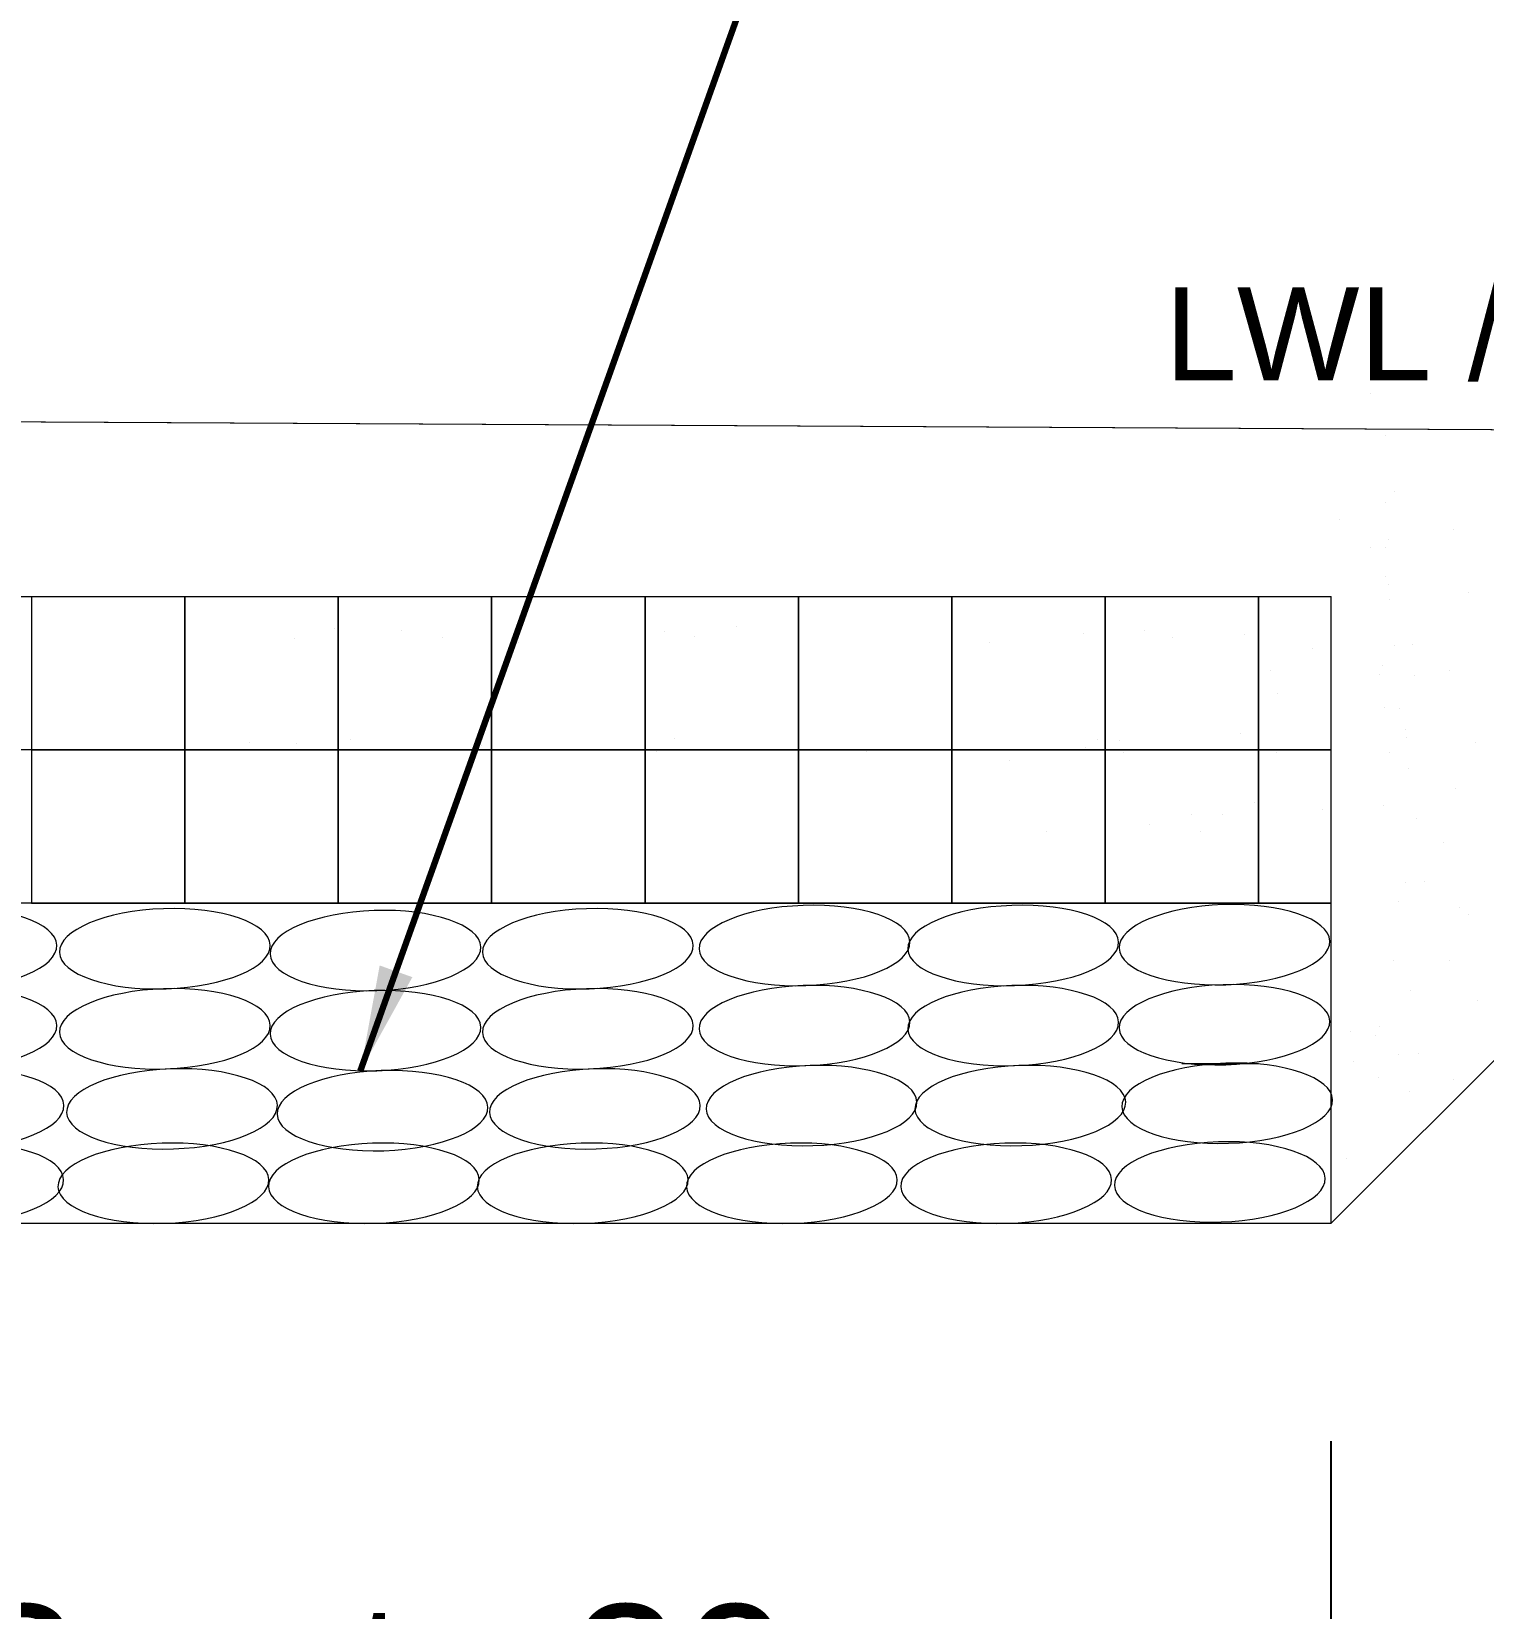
# Model space of a CAD drawing. Header units: inches. Extents: x -885 to 26362, y -28010 to 990.
# Drawn here: x 4157.94 to 4170.31, y -17590.75 to -17577.31 of the extents above; entities that cross this region are included whole.
import ezdxf

# ---------------------------------------------------------------- set-up
doc = ezdxf.new("R2010")
doc.units = ezdxf.units.IN
doc.header["$MEASUREMENT"] = 0
doc.header["$PDMODE"] = 3
doc.layers.add('LINE', color=7, linetype='Continuous')
doc.styles.add('Arial-200', font='arial.ttf')
doc.styles.get("Standard").update_dxf_attribs({"font": 'arial.ttf'})
doc.dimstyles.get("Standard").update_dxf_attribs({"dimtxt": 0.18, "dimasz": 0.18, "dimexe": 0.18, "dimexo": 0.0625, "dimgap": 0.09, "dimtad": 0, "dimtih": 1, "dimtoh": 1, "dimdec": 4, "dimzin": 0, "dimdsep": 46, "dimtxsty": 'Standard', "dimcen": 0.09, "dimadec": 0, "dimazin": 0, "dimtfac": 1, "dimtdec": 4, "dimtofl": 0, "dimtmove": 0, "dimatfit": 3, "dimfxl": 1, "dimtolj": 1, "dimtzin": 0, "dimarcsym": 0})

# ---------------------------------------------------------------- blocks, each defined once
blk = doc.blocks.new('*D173')
at = {"layer": 'Defpoints', "color": 0, "ltscale": 0.5, "transparency": 16777216}
for p in [(4169.015, -17591.325), (4153.732, -17592.878), (4169.015, -17592.878)]:
    blk.add_point(p, dxfattribs=at)
at = {"layer": 'LINE', "color": 7, "ltscale": 0.5, "transparency": 16777216}
for p, q in [((4153.732, -17591.878), (4153.732, -17589.325)), ((4169.015, -17591.878), (4169.015, -17589.325)), ((4154.632, -17591.325), (4156.478, -17591.325)), ((4168.115, -17591.325), (4166.27, -17591.325))]:
    blk.add_line(p, q, dxfattribs=at)
for points in [[(4154.632, -17591.175), (4154.632, -17591.475), (4153.732, -17591.325)], [(4168.115, -17591.175), (4168.115, -17591.475), (4169.015, -17591.325)]]:
    blk.add_solid(points, dxfattribs=at)
at = {"layer": 'LINE', "color": 7, "lineweight": 20, "ltscale": 0.5, "transparency": 16777216, "insert": (4161.374, -17591.325), "char_height": 1.2, "attachment_point": 5}
blk.add_mtext('\\A1;63 m to 30 m', dxfattribs=at)

msp = doc.modelspace()

# ---------------------------------------------------------------- linework, layer by layer
at = {"color": 0, "linetype": 'Continuous', "lineweight": 20, "ltscale": 0.5}
for p, q in [((4152.707176, -17582.123981), (4169.01541, -17582.123981)), ((4152.707176, -17582.123981), (4169.01541, -17582.123981)), ((4169.01541, -17584.738823), (4153.137927, -17584.738819)), ((4169.01541, -17584.738823), (4153.137927, -17584.738819))]:
    msp.add_line(p, q, dxfattribs=at)
at = {"linetype": 'ByBlock', "lineweight": 20, "ltscale": 0.5}
for p, q in [((4169.01541, -17584.738819), (4169.01541, -17582.123981)), ((4169.01541, -17584.738819), (4169.01541, -17582.123981)), ((4169.01541, -17587.466629), (4169.01541, -17584.221354)), ((4169.01541, -17587.466629), (4169.01541, -17584.221354))]:
    msp.add_line(p, q, dxfattribs=at)
at = {"layer": 'LINE', "color": 7, "lineweight": 20, "ltscale": 0.5}
for p, q in [((4169.353989, -17580.399008), (4169.353989, -17580.399008)), ((4169.353989, -17580.399008), (4169.353989, -17580.399008)), ((4169.01541, -17587.466629), (4175.748547, -17580.733493)), ((4169.01541, -17587.466629), (4175.748547, -17580.733493)), ((4169.480039, -17580.748982), (4169.480039, -17580.748982)), ((4169.480039, -17580.748982), (4169.480039, -17580.748982)), ((4169.558943, -17581.233113), (4169.558943, -17581.233113)), ((4169.558943, -17581.233113), (4169.558943, -17581.233113)), ((4169.480384, -17581.321372), (4169.480384, -17581.321372)), ((4169.480384, -17581.321372), (4169.480384, -17581.321372)), ((4169.087358, -17581.468783), (4169.087358, -17581.468783)), ((4169.087358, -17581.468783), (4169.087358, -17581.468783)), ((4169.505566, -17581.637008), (4169.505566, -17581.637008)), ((4169.505566, -17581.637008), (4169.505566, -17581.637008)), ((4170.055633, -17581.555648), (4170.055633, -17581.555648)), ((4170.055633, -17581.555648), (4170.055633, -17581.555648)), ((4169.353989, -17581.706428), (4169.353989, -17581.706428)), ((4169.353989, -17581.706428), (4169.353989, -17581.706428)), ((4169.480384, -17581.706696), (4169.480384, -17581.706696)), ((4169.480384, -17581.706696), (4169.480384, -17581.706696)), ((4169.480384, -17581.951639), (4169.480384, -17581.951639)), ((4169.480384, -17581.951639), (4169.480384, -17581.951639)), ((4169.505566, -17582.022332), (4169.505566, -17582.022332)), ((4169.505566, -17582.022332), (4169.505566, -17582.022332)), ((4157.936853, -17582.123981), (4157.936853, -17582.777691)), ((4157.936853, -17582.123981), (4157.936853, -17582.777691)), ((4159.244273, -17582.123981), (4159.244273, -17582.77769)), ((4159.244273, -17582.777691), (4159.244273, -17582.123981)), ((4159.244273, -17582.123981), (4159.244273, -17582.77769)), ((4159.244273, -17582.777691), (4159.244273, -17582.123981)), ((4160.551692, -17582.777691), (4160.551692, -17582.123981)), ((4160.551692, -17582.123981), (4160.551692, -17582.77769)), ((4160.551692, -17582.777691), (4160.551692, -17582.123981)), ((4160.551692, -17582.123981), (4160.551692, -17582.77769)), ((4161.859111, -17582.777691), (4161.859111, -17582.123981)), ((4161.859111, -17582.123981), (4161.859111, -17582.77769)), ((4161.859111, -17582.777691), (4161.859111, -17582.123981)), ((4161.859111, -17582.123981), (4161.859111, -17582.77769)), ((4163.16653, -17582.123981), (4163.16653, -17582.777691)), ((4163.16653, -17582.777691), (4163.16653, -17582.123981)), ((4163.16653, -17582.123981), (4163.16653, -17582.777691)), ((4163.16653, -17582.777691), (4163.16653, -17582.123981)), ((4164.47395, -17582.123981), (4164.47395, -17582.777691)), ((4164.47395, -17582.777691), (4164.47395, -17582.123981)), ((4164.47395, -17582.123981), (4164.47395, -17582.777691)), ((4164.47395, -17582.777691), (4164.47395, -17582.123981)), ((4165.781369, -17582.777691), (4165.781369, -17582.123981)), ((4165.781369, -17582.123981), (4165.781369, -17582.777691)), ((4165.781369, -17582.777691), (4165.781369, -17582.123981)), ((4165.781369, -17582.123981), (4165.781369, -17582.777691)), ((4167.088788, -17582.777691), (4167.088788, -17582.123981)), ((4167.088788, -17582.123981), (4167.088788, -17582.777691)), ((4167.088788, -17582.777691), (4167.088788, -17582.123981)), ((4167.088788, -17582.123981), (4167.088788, -17582.777691)), ((4168.396207, -17582.777691), (4168.396207, -17582.123981)), ((4168.396207, -17582.123981), (4168.396207, -17582.777691)), ((4168.396207, -17582.777691), (4168.396207, -17582.123981)), ((4168.396207, -17582.123981), (4168.396207, -17582.777691)), ((4169.513538, -17582.150945), (4169.513538, -17582.150945)), ((4169.513538, -17582.150945), (4169.513538, -17582.150945)), ((4170.182612, -17582.088924), (4170.182612, -17582.088924)), ((4170.182612, -17582.088924), (4170.182612, -17582.088924)), ((4160.517985, -17582.398656), (4160.517985, -17582.398656)), ((4160.517985, -17582.398656), (4160.517985, -17582.398656)), ((4161.086705, -17582.416342), (4161.086705, -17582.416342)), ((4161.086705, -17582.416342), (4161.086705, -17582.416342)), ((4163.32928, -17582.423309), (4163.32928, -17582.423309)), ((4163.32928, -17582.423309), (4163.32928, -17582.423309)), ((4163.950221, -17582.381191), (4163.950221, -17582.381191)), ((4163.950221, -17582.381191), (4163.950221, -17582.381191)), ((4166.908062, -17582.443747), (4166.908062, -17582.443747)), ((4166.908062, -17582.443747), (4166.908062, -17582.443747)), ((4167.428183, -17582.417356), (4167.428183, -17582.417356)), ((4167.428183, -17582.417356), (4167.428183, -17582.417356)), ((4160.181654, -17582.479685), (4160.181654, -17582.479685)), ((4160.181654, -17582.479685), (4160.181654, -17582.479685)), ((4161.441346, -17582.475258), (4161.441346, -17582.475258)), ((4161.441346, -17582.475258), (4161.441346, -17582.475258)), ((4162.091812, -17582.518505), (4162.091812, -17582.518505)), ((4162.091812, -17582.518505), (4162.091812, -17582.518505)), ((4163.591791, -17582.46399), (4163.591791, -17582.46399)), ((4163.591791, -17582.46399), (4163.591791, -17582.46399)), ((4164.467892, -17582.48821), (4164.467892, -17582.48821)), ((4164.467892, -17582.48821), (4164.467892, -17582.48821)), ((4166.10343, -17582.514001), (4166.10343, -17582.514001)), ((4166.10343, -17582.514001), (4166.10343, -17582.514001)), ((4167.65948, -17582.471986), (4167.65948, -17582.471986)), ((4167.65948, -17582.471986), (4167.65948, -17582.471986)), ((4168.277904, -17582.445822), (4168.277904, -17582.445822)), ((4168.277904, -17582.445822), (4168.277904, -17582.445822)), ((4168.852631, -17582.566285), (4168.852631, -17582.566285)), ((4168.852631, -17582.566285), (4168.852631, -17582.566285)), ((4169.558943, -17582.540532), (4169.558943, -17582.540532)), ((4169.558943, -17582.540532), (4169.558943, -17582.540532)), ((4169.707372, -17582.534052), (4169.707372, -17582.534052)), ((4169.707372, -17582.534052), (4169.707372, -17582.534052)), ((4169.45028, -17582.710024), (4169.45028, -17582.710024)), ((4169.45028, -17582.710024), (4169.45028, -17582.710024)), ((4157.936853, -17582.777691), (4157.936853, -17583.4314)), ((4157.936853, -17582.777691), (4157.936853, -17583.4314)), ((4159.244273, -17582.77769), (4159.244273, -17583.4314)), ((4159.244273, -17582.77769), (4159.244273, -17583.4314)), ((4159.244273, -17583.4314), (4159.244273, -17582.777691)), ((4159.244273, -17583.4314), (4159.244273, -17582.777691)), ((4160.551692, -17583.4314), (4160.551692, -17582.777691)), ((4160.551692, -17582.77769), (4160.551692, -17583.4314)), ((4160.551692, -17583.4314), (4160.551692, -17582.777691)), ((4160.551692, -17582.77769), (4160.551692, -17583.4314)), ((4161.859111, -17583.4314), (4161.859111, -17582.777691)), ((4161.859111, -17582.77769), (4161.859111, -17583.4314)), ((4161.859111, -17583.4314), (4161.859111, -17582.777691)), ((4161.859111, -17582.77769), (4161.859111, -17583.4314)), ((4163.16653, -17583.4314), (4163.16653, -17582.777691)), ((4163.16653, -17583.4314), (4163.16653, -17582.777691)), ((4163.16653, -17582.777691), (4163.16653, -17583.4314)), ((4163.16653, -17582.777691), (4163.16653, -17583.4314)), ((4164.47395, -17582.777691), (4164.47395, -17583.4314)), ((4164.47395, -17583.4314), (4164.47395, -17582.777691)), ((4164.47395, -17582.777691), (4164.47395, -17583.4314)), ((4164.47395, -17583.4314), (4164.47395, -17582.777691)), ((4165.781369, -17583.4314), (4165.781369, -17582.777691)), ((4165.781369, -17582.777691), (4165.781369, -17583.4314)), ((4165.781369, -17583.4314), (4165.781369, -17582.777691)), ((4165.781369, -17582.777691), (4165.781369, -17583.4314)), ((4167.088788, -17583.4314), (4167.088788, -17582.777691)), ((4167.088788, -17582.777691), (4167.088788, -17583.4314)), ((4167.088788, -17583.4314), (4167.088788, -17582.777691)), ((4167.088788, -17582.777691), (4167.088788, -17583.4314)), ((4168.396207, -17583.4314), (4168.396207, -17582.777691)), ((4168.396207, -17582.777691), (4168.396207, -17583.4314)), ((4168.396207, -17583.4314), (4168.396207, -17582.777691)), ((4168.396207, -17582.777691), (4168.396207, -17583.4314)), ((4168.495641, -17582.75457), (4168.495641, -17582.75457)), ((4168.495641, -17582.75457), (4168.495641, -17582.75457)), ((4169.427007, -17582.787743), (4169.427007, -17582.787743)), ((4169.427007, -17582.787743), (4169.427007, -17582.787743)), ((4169.727177, -17582.802025), (4169.727177, -17582.802025)), ((4169.727177, -17582.802025), (4169.727177, -17582.802025)), ((4170.022104, -17582.755145), (4170.022104, -17582.755145)), ((4170.022104, -17582.755145), (4170.022104, -17582.755145)), ((4168.555975, -17582.952894), (4168.555975, -17582.952894)), ((4168.555975, -17582.952894), (4168.555975, -17582.952894)), ((4169.469259, -17583.068362), (4169.469259, -17583.068362)), ((4169.469259, -17583.068362), (4169.469259, -17583.068362)), ((4169.601127, -17583.082318), (4169.601127, -17583.082318)), ((4169.601127, -17583.082318), (4169.601127, -17583.082318)), ((4159.792507, -17583.369505), (4159.792507, -17583.369505)), ((4159.792507, -17583.369505), (4159.792507, -17583.369505)), ((4160.191318, -17583.37966), (4160.191318, -17583.37966)), ((4160.191318, -17583.37966), (4160.191318, -17583.37966)), ((4160.656995, -17583.344515), (4160.656995, -17583.344515)), ((4160.656995, -17583.344515), (4160.656995, -17583.344515)), ((4163.416114, -17583.338789), (4163.416114, -17583.338789)), ((4163.416114, -17583.338789), (4163.416114, -17583.338789)), ((4167.02737, -17583.342122), (4167.02737, -17583.342122)), ((4167.02737, -17583.342122), (4167.02737, -17583.342122)), ((4167.207945, -17583.349244), (4167.207945, -17583.349244)), ((4167.207945, -17583.349244), (4167.207945, -17583.349244)), ((4168.23995, -17583.295708), (4168.23995, -17583.295708)), ((4168.23995, -17583.295708), (4168.23995, -17583.295708)), ((4169.64583, -17583.254276), (4169.64583, -17583.254276)), ((4169.64583, -17583.254276), (4169.64583, -17583.254276)), ((4169.653995, -17583.32327), (4169.653995, -17583.32327)), ((4169.653995, -17583.32327), (4169.653995, -17583.32327)), ((4170.242569, -17583.370236), (4170.242569, -17583.370236)), ((4170.242569, -17583.370236), (4170.242569, -17583.370236)), ((4157.936853, -17583.4314), (4157.283144, -17583.4314)), ((4157.936853, -17583.4314), (4157.283144, -17583.4314)), ((4157.936853, -17583.4314), (4157.936853, -17584.08511)), ((4158.590563, -17583.4314), (4157.936853, -17583.4314)), ((4157.936853, -17583.4314), (4158.590563, -17583.4314)), ((4157.936853, -17583.4314), (4157.936853, -17584.08511)), ((4158.590563, -17583.4314), (4157.936853, -17583.4314)), ((4157.936853, -17583.4314), (4158.590563, -17583.4314)), ((4159.244273, -17583.4314), (4158.590563, -17583.4314)), ((4158.590563, -17583.4314), (4159.244273, -17583.4314)), ((4159.244273, -17583.4314), (4158.590563, -17583.4314)), ((4158.590563, -17583.4314), (4159.244273, -17583.4314)), ((4159.244273, -17583.4314), (4159.244273, -17584.08511)), ((4159.897982, -17583.4314), (4159.244273, -17583.4314)), ((4159.244273, -17584.08511), (4159.244273, -17583.4314)), ((4159.244273, -17583.4314), (4159.897982, -17583.4314)), ((4159.244273, -17583.4314), (4159.244273, -17584.08511)), ((4159.897982, -17583.4314), (4159.244273, -17583.4314)), ((4159.244273, -17584.08511), (4159.244273, -17583.4314)), ((4159.244273, -17583.4314), (4159.897982, -17583.4314)), ((4159.314778, -17583.436952), (4159.314778, -17583.436952)), ((4159.314778, -17583.436952), (4159.314778, -17583.436952)), ((4160.551692, -17583.4314), (4159.897982, -17583.4314)), ((4159.897982, -17583.4314), (4160.551692, -17583.4314)), ((4160.551692, -17583.4314), (4159.897982, -17583.4314)), ((4159.897982, -17583.4314), (4160.551692, -17583.4314)), ((4160.551692, -17584.08511), (4160.551692, -17583.4314)), ((4160.551692, -17583.4314), (4160.551692, -17584.08511)), ((4161.205401, -17583.4314), (4160.551692, -17583.4314)), ((4160.551692, -17583.4314), (4161.205401, -17583.4314)), ((4160.551692, -17584.08511), (4160.551692, -17583.4314)), ((4160.551692, -17583.4314), (4160.551692, -17584.08511)), ((4161.205401, -17583.4314), (4160.551692, -17583.4314)), ((4160.551692, -17583.4314), (4161.205401, -17583.4314)), ((4161.859111, -17583.4314), (4161.205401, -17583.4314)), ((4161.205401, -17583.4314), (4161.859111, -17583.4314)), ((4161.859111, -17583.4314), (4161.205401, -17583.4314)), ((4161.205401, -17583.4314), (4161.859111, -17583.4314)), ((4161.772705, -17583.396033), (4161.772705, -17583.396033)), ((4161.772705, -17583.396033), (4161.772705, -17583.396033)), ((4161.859111, -17584.08511), (4161.859111, -17583.4314)), ((4161.859111, -17583.4314), (4161.859111, -17584.08511)), ((4162.512821, -17583.4314), (4161.859111, -17583.4314)), ((4161.859111, -17583.4314), (4162.512821, -17583.4314)), ((4161.859111, -17584.08511), (4161.859111, -17583.4314)), ((4161.859111, -17583.4314), (4161.859111, -17584.08511)), ((4162.512821, -17583.4314), (4161.859111, -17583.4314)), ((4161.859111, -17583.4314), (4162.512821, -17583.4314)), ((4163.16653, -17583.4314), (4162.512821, -17583.4314)), ((4162.512821, -17583.4314), (4163.16653, -17583.4314)), ((4163.16653, -17583.4314), (4162.512821, -17583.4314)), ((4162.512821, -17583.4314), (4163.16653, -17583.4314)), ((4163.16653, -17583.4314), (4163.16653, -17584.08511)), ((4163.82024, -17583.4314), (4163.16653, -17583.4314)), ((4163.16653, -17584.08511), (4163.16653, -17583.4314)), ((4163.16653, -17583.4314), (4163.82024, -17583.4314)), ((4163.16653, -17583.4314), (4163.16653, -17584.08511)), ((4163.82024, -17583.4314), (4163.16653, -17583.4314)), ((4163.16653, -17584.08511), (4163.16653, -17583.4314)), ((4163.16653, -17583.4314), (4163.82024, -17583.4314)), ((4163.265124, -17583.444994), (4163.265124, -17583.444994)), ((4163.265124, -17583.444994), (4163.265124, -17583.444994)), ((4164.47395, -17583.4314), (4163.82024, -17583.4314)), ((4163.82024, -17583.4314), (4164.47395, -17583.4314)), ((4164.47395, -17583.4314), (4163.82024, -17583.4314)), ((4163.82024, -17583.4314), (4164.47395, -17583.4314)), ((4164.47395, -17583.4314), (4164.47395, -17584.08511)), ((4165.127659, -17583.4314), (4164.47395, -17583.4314)), ((4164.47395, -17584.08511), (4164.47395, -17583.4314)), ((4164.47395, -17583.4314), (4165.127659, -17583.4314)), ((4164.47395, -17583.4314), (4164.47395, -17584.08511)), ((4165.127659, -17583.4314), (4164.47395, -17583.4314)), ((4164.47395, -17584.08511), (4164.47395, -17583.4314)), ((4164.47395, -17583.4314), (4165.127659, -17583.4314)), ((4165.053956, -17583.44438), (4165.053956, -17583.44438)), ((4165.053956, -17583.44438), (4165.053956, -17583.44438)), ((4165.781369, -17583.4314), (4165.127659, -17583.4314)), ((4165.127659, -17583.4314), (4165.781369, -17583.4314)), ((4165.781369, -17583.4314), (4165.127659, -17583.4314)), ((4165.127659, -17583.4314), (4165.781369, -17583.4314)), ((4165.781369, -17584.08511), (4165.781369, -17583.4314)), ((4165.781369, -17583.4314), (4165.781369, -17584.08511)), ((4166.435078, -17583.4314), (4165.781369, -17583.4314)), ((4165.781369, -17583.4314), (4166.435078, -17583.4314)), ((4165.781369, -17584.08511), (4165.781369, -17583.4314)), ((4165.781369, -17583.4314), (4165.781369, -17584.08511)), ((4166.435078, -17583.4314), (4165.781369, -17583.4314)), ((4165.781369, -17583.4314), (4166.435078, -17583.4314)), ((4167.088788, -17583.4314), (4166.435078, -17583.4314)), ((4166.435078, -17583.4314), (4167.088788, -17583.4314)), ((4167.088788, -17583.4314), (4166.435078, -17583.4314)), ((4166.435078, -17583.4314), (4167.088788, -17583.4314)), ((4166.917848, -17583.413557), (4166.917848, -17583.413557)), ((4166.917848, -17583.413557), (4166.917848, -17583.413557)), ((4167.088788, -17584.08511), (4167.088788, -17583.4314)), ((4167.088788, -17583.4314), (4167.088788, -17584.08511)), ((4167.742498, -17583.4314), (4167.088788, -17583.4314)), ((4167.088788, -17583.4314), (4167.742498, -17583.4314)), ((4167.088788, -17584.08511), (4167.088788, -17583.4314)), ((4167.088788, -17583.4314), (4167.088788, -17584.08511)), ((4167.742498, -17583.4314), (4167.088788, -17583.4314)), ((4167.088788, -17583.4314), (4167.742498, -17583.4314)), ((4167.244039, -17583.451549), (4167.244039, -17583.451549)), ((4167.244039, -17583.451549), (4167.244039, -17583.451549)), ((4168.396207, -17583.4314), (4167.742498, -17583.4314)), ((4167.742498, -17583.4314), (4168.396207, -17583.4314)), ((4168.396207, -17583.4314), (4167.742498, -17583.4314)), ((4167.742498, -17583.4314), (4168.396207, -17583.4314)), ((4168.396207, -17584.08511), (4168.396207, -17583.4314)), ((4168.396207, -17583.4314), (4168.396207, -17584.08511)), ((4169.01541, -17583.4314), (4168.396207, -17583.4314)), ((4168.396207, -17583.4314), (4169.01541, -17583.4314)), ((4168.396207, -17584.08511), (4168.396207, -17583.4314)), ((4168.396207, -17583.4314), (4168.396207, -17584.08511)), ((4169.01541, -17583.4314), (4168.396207, -17583.4314)), ((4168.396207, -17583.4314), (4169.01541, -17583.4314)), ((4168.551459, -17583.451549), (4168.551459, -17583.451549)), ((4168.551459, -17583.451549), (4168.551459, -17583.451549)), ((4169.513538, -17583.458365), (4169.513538, -17583.458365)), ((4169.513538, -17583.458365), (4169.513538, -17583.458365)), ((4166.271223, -17583.522293), (4166.271223, -17583.522293)), ((4166.271223, -17583.522293), (4166.271223, -17583.522293)), ((4169.6738, -17583.591244), (4169.6738, -17583.591244)), ((4169.6738, -17583.591244), (4169.6738, -17583.591244)), ((4170.079314, -17583.763878), (4170.079314, -17583.763878)), ((4170.079314, -17583.763878), (4170.079314, -17583.763878)), ((4168.366043, -17583.877571), (4168.366043, -17583.877571)), ((4168.366043, -17583.877571), (4168.366043, -17583.877571)), ((4169.460161, -17583.909144), (4169.460161, -17583.909144)), ((4169.460161, -17583.909144), (4169.460161, -17583.909144)), ((4167.828886, -17583.984279), (4167.828886, -17583.984279)), ((4167.828886, -17583.984279), (4167.828886, -17583.984279)), ((4168.091521, -17583.979341), (4168.091521, -17583.979341)), ((4168.091521, -17583.979341), (4168.091521, -17583.979341)), ((4168.940534, -17583.942272), (4168.940534, -17583.942272)), ((4168.940534, -17583.942272), (4168.940534, -17583.942272)), ((4169.746936, -17584.016157), (4169.746936, -17584.016157)), ((4169.746936, -17584.016157), (4169.746936, -17584.016157)), ((4157.936853, -17584.08511), (4157.936853, -17584.738819)), ((4157.936853, -17584.08511), (4157.936853, -17584.738819)), ((4159.244273, -17584.08511), (4159.244273, -17584.738819)), ((4159.244273, -17584.738819), (4159.244273, -17584.08511)), ((4159.244273, -17584.08511), (4159.244273, -17584.738819)), ((4159.244273, -17584.738819), (4159.244273, -17584.08511)), ((4160.551692, -17584.738819), (4160.551692, -17584.08511)), ((4160.551692, -17584.08511), (4160.551692, -17584.738819)), ((4160.551692, -17584.738819), (4160.551692, -17584.08511)), ((4160.551692, -17584.08511), (4160.551692, -17584.738819)), ((4161.859111, -17584.738819), (4161.859111, -17584.08511)), ((4161.859111, -17584.08511), (4161.859111, -17584.738819)), ((4161.859111, -17584.738819), (4161.859111, -17584.08511)), ((4161.859111, -17584.08511), (4161.859111, -17584.738819)), ((4163.16653, -17584.08511), (4163.16653, -17584.738819)), ((4163.16653, -17584.738819), (4163.16653, -17584.08511)), ((4163.16653, -17584.08511), (4163.16653, -17584.738819)), ((4163.16653, -17584.738819), (4163.16653, -17584.08511)), ((4164.47395, -17584.08511), (4164.47395, -17584.738819)), ((4164.47395, -17584.738819), (4164.47395, -17584.08511)), ((4164.47395, -17584.08511), (4164.47395, -17584.738819)), ((4164.47395, -17584.738819), (4164.47395, -17584.08511)), ((4165.781369, -17584.738819), (4165.781369, -17584.08511)), ((4165.781369, -17584.08511), (4165.781369, -17584.738819)), ((4165.781369, -17584.738819), (4165.781369, -17584.08511)), ((4165.781369, -17584.08511), (4165.781369, -17584.738819)), ((4166.59033, -17584.128701), (4166.59033, -17584.128701)), ((4166.59033, -17584.128701), (4166.59033, -17584.128701)), ((4167.088788, -17584.738819), (4167.088788, -17584.08511)), ((4167.088788, -17584.08511), (4167.088788, -17584.738819)), ((4167.088788, -17584.738819), (4167.088788, -17584.08511)), ((4167.088788, -17584.08511), (4167.088788, -17584.738819)), ((4167.470457, -17584.067078), (4167.470457, -17584.067078)), ((4167.470457, -17584.067078), (4167.470457, -17584.067078)), ((4167.897749, -17584.128701), (4167.897749, -17584.128701)), ((4167.897749, -17584.128701), (4167.897749, -17584.128701)), ((4168.396207, -17584.738819), (4168.396207, -17584.08511)), ((4168.396207, -17584.08511), (4168.396207, -17584.738819)), ((4168.396207, -17584.738819), (4168.396207, -17584.08511)), ((4168.396207, -17584.08511), (4168.396207, -17584.738819)), ((4169.968727, -17584.221516), (4169.968727, -17584.221516)), ((4169.968727, -17584.221516), (4169.968727, -17584.221516)), ((4169.64583, -17584.561695), (4169.64583, -17584.561695)), ((4169.64583, -17584.561695), (4169.64583, -17584.561695)), ((4169.809102, -17584.554567), (4169.809102, -17584.554567)), ((4169.809102, -17584.554567), (4169.809102, -17584.554567)), ((4169.592453, -17584.720647), (4169.592453, -17584.720647)), ((4169.592453, -17584.720647), (4169.592453, -17584.720647)), ((4157.936853, -17584.738819), (4158.590563, -17584.738819)), ((4157.936853, -17584.738819), (4158.590563, -17584.738819)), ((4158.590563, -17584.738819), (4159.244273, -17584.738819)), ((4158.590563, -17584.738819), (4159.244273, -17584.738819)), ((4159.244273, -17584.738819), (4159.897982, -17584.738819)), ((4159.244273, -17584.738819), (4159.897982, -17584.738819)), ((4159.897982, -17584.738819), (4160.551692, -17584.738819)), ((4159.897982, -17584.738819), (4160.551692, -17584.738819)), ((4160.551692, -17584.738819), (4161.205401, -17584.738819)), ((4160.551692, -17584.738819), (4161.205401, -17584.738819)), ((4161.205401, -17584.738819), (4161.859111, -17584.738819)), ((4161.205401, -17584.738819), (4161.859111, -17584.738819)), ((4161.859111, -17584.738819), (4162.512821, -17584.738819)), ((4161.859111, -17584.738819), (4162.512821, -17584.738819)), ((4162.512821, -17584.738819), (4163.16653, -17584.738819)), ((4162.512821, -17584.738819), (4163.16653, -17584.738819)), ((4163.16653, -17584.738819), (4163.82024, -17584.738819)), ((4163.16653, -17584.738819), (4163.82024, -17584.738819)), ((4163.82024, -17584.738819), (4164.47395, -17584.738819)), ((4163.82024, -17584.738819), (4164.47395, -17584.738819)), ((4164.47395, -17584.738819), (4165.127659, -17584.738819)), ((4164.47395, -17584.738819), (4165.127659, -17584.738819)), ((4165.127659, -17584.738819), (4165.781369, -17584.738819)), ((4165.127659, -17584.738819), (4165.781369, -17584.738819)), ((4165.781369, -17584.738819), (4166.435078, -17584.73882)), ((4165.781369, -17584.738819), (4166.435078, -17584.73882)), ((4166.435078, -17584.738819), (4167.088788, -17584.738819)), ((4166.435078, -17584.738819), (4167.088788, -17584.738819)), ((4167.088788, -17584.738819), (4168.414729, -17584.738819)), ((4167.088788, -17584.738819), (4168.414729, -17584.738819)), ((4168.396207, -17584.738819), (4169.01541, -17584.738823)), ((4168.396207, -17584.738819), (4169.01541, -17584.738823)), ((4170.107513, -17584.779042), (4170.107513, -17584.779042)), ((4170.107513, -17584.779042), (4170.107513, -17584.779042)), ((4170.189191, -17584.836607), (4170.189191, -17584.836607)), ((4170.189191, -17584.836607), (4170.189191, -17584.836607)), ((4169.547749, -17585.225841), (4169.547749, -17585.225841)), ((4169.547749, -17585.225841), (4169.547749, -17585.225841)), ((4170.025936, -17585.230249), (4170.025936, -17585.230249)), ((4170.025936, -17585.230249), (4170.025936, -17585.230249)), ((4169.693559, -17585.482528), (4169.693559, -17585.482528)), ((4169.693559, -17585.482528), (4169.693559, -17585.482528)), ((4170.261677, -17585.566893), (4170.261677, -17585.566893)), ((4170.261677, -17585.566893), (4170.261677, -17585.566893)), ((4169.427007, -17585.787905), (4169.427007, -17585.787905)), ((4169.427007, -17585.787905), (4169.427007, -17585.787905)), ((4169.182101, -17585.83497), (4169.182101, -17585.83497)), ((4169.182101, -17585.83497), (4169.182101, -17585.83497)), ((4169.396903, -17585.869138), (4169.396903, -17585.869138)), ((4169.396903, -17585.869138), (4169.396903, -17585.869138)), ((4169.592453, -17586.028066), (4169.592453, -17586.028066)), ((4169.592453, -17586.028066), (4169.592453, -17586.028066)), ((4169.755725, -17586.020938), (4169.755725, -17586.020938)), ((4169.755725, -17586.020938), (4169.755725, -17586.020938)), ((4167.742498, -17586.104353), (4168.396207, -17586.104353)), ((4167.742498, -17586.104353), (4168.396207, -17586.104353)), ((4169.20768, -17586.089664), (4169.20768, -17586.089664)), ((4169.20768, -17586.089664), (4169.20768, -17586.089664)), ((4169.415882, -17586.227477), (4169.415882, -17586.227477)), ((4169.415882, -17586.227477), (4169.415882, -17586.227477)), ((4170.054136, -17586.245413), (4170.054136, -17586.245413)), ((4170.054136, -17586.245413), (4170.054136, -17586.245413)), ((4169.68246, -17586.345944), (4169.68246, -17586.345944)), ((4169.68246, -17586.345944), (4169.68246, -17586.345944)), ((4169.149887, -17586.913019), (4169.149887, -17586.913019)), ((4169.149887, -17586.913019), (4169.149887, -17586.913019)), ((4155.763451, -17587.466629), (4169.01541, -17587.466629)), ((4155.763451, -17587.466629), (4169.01541, -17587.466629))]:
    msp.add_line(p, q, dxfattribs=at)
for points in [[(4175.748547, -17580.733493), (4129.536216, -17580.488883)], [(4175.748547, -17580.733493), (4135.531355, -17580.520617)]]:
    msp.add_lwpolyline(points, dxfattribs=at)
at = {"layer": 'LINE', "color": 7, "lineweight": 20, "ltscale": 0.5, "extrusion": (0, 0, -1)}
for centre in [(4157.253617, -17585.127215), (4157.253617, -17585.127215), (4159.07378, -17585.127215), (4159.07378, -17585.127215), (4160.868763, -17585.142675), (4160.868763, -17585.142675), (4162.67922, -17585.127215), (4162.67922, -17585.127215), (4164.52589, -17585.09933), (4164.52589, -17585.09933), (4166.305403, -17585.09933), (4166.305403, -17585.09933), (4168.105441, -17585.092217), (4168.105441, -17585.092217), (4157.253617, -17585.8096), (4157.253617, -17585.8096), (4159.07378, -17585.8096), (4159.07378, -17585.8096), (4160.868763, -17585.825059), (4160.868763, -17585.825059), (4162.67922, -17585.8096), (4162.67922, -17585.8096), (4164.52589, -17585.781714), (4164.52589, -17585.781714), (4166.305403, -17585.781714), (4166.305403, -17585.781714), (4168.105441, -17585.774601), (4168.105441, -17585.774601), (4157.313955, -17586.491794), (4157.313955, -17586.491794), (4159.134118, -17586.491794), (4159.134118, -17586.491794), (4160.929101, -17586.507253), (4160.929101, -17586.507253), (4162.739558, -17586.491794), (4162.739558, -17586.491794), (4164.586228, -17586.463908), (4164.586228, -17586.463908), (4166.365741, -17586.463908), (4166.365741, -17586.463908), (4168.129776, -17586.443804), (4168.129776, -17586.443804), (4157.312064, -17587.125437), (4157.312064, -17587.125437), (4159.060624, -17587.125437), (4159.060624, -17587.125437), (4160.855607, -17587.125437), (4160.855607, -17587.125437), (4162.63512, -17587.125437), (4162.63512, -17587.125437), (4164.418682, -17587.125437), (4164.418682, -17587.125437), (4166.244614, -17587.125437), (4166.244614, -17587.125437), (4168.065383, -17587.114267), (4168.065383, -17587.114267)]:
    msp.add_ellipse(centre, major_axis=(-0.898346, -0.030541), ratio=0.379800122, dxfattribs=at)

# ---------------------------------------------------------------- texts
at = {"layer": 'LINE', "color": 7, "lineweight": 20, "ltscale": 0.5, "style": 'Arial-200'}
msp.add_text('LWL / EGL.', height=0.7923753, dxfattribs=at).set_placement((4167.596471, -17580.283284))
msp.add_text('LWL / EGL.', height=0.7923753, dxfattribs=at).set_placement((4167.596471, -17580.283284))

# ---------------------------------------------------------------- dimensions: what is measured, and where the dimension line sits
at = {"layer": 'LINE', "color": 7, "lineweight": 20, "ltscale": 0.5}
dim = msp.add_linear_dim(base=(4169.01541, -17591.325424), p1=(4153.731927, -17592.877669), p2=(4169.01541, -17592.877669), text='63 m to 30 m', dimstyle='Standard', override={"dimtxt": 1.2, "dimasz": 0.9, "dimexe": 2, "dimexo": 1, "dimclrd": 7, "dimclre": 7, "dimclrt": 7, "dimfxl": 100, "dimfxlon": 1, "dimlwd": 65535, "dimlwe": 65535}, dxfattribs=at)
dim.commit()
dim.dimension.update_dxf_attribs({"geometry": '*D173', "text_midpoint": (4161.373668, -17591.325424), "dimtype": 160})

# ---------------------------------------------------------------- leaders
msp.add_leader([(4160.740809, -17586.166857), (4167.308059, -17567.805744), (4170.312281, -17567.891501)], dimstyle='Standard', override={"dimtxt": 1.2, "dimasz": 0.9, "dimclrd": 7, "dimclre": 7, "dimclrt": 7, "dimlwd": 65535, "dimlwe": 65535}, dxfattribs=at)
msp.add_leader([(4160.740809, -17586.166857), (4167.308059, -17567.805744), (4170.312281, -17567.891501)], dimstyle='Standard', override={"dimtxt": 1.2, "dimasz": 0.9, "dimclrd": 7, "dimclre": 7, "dimclrt": 7, "dimlwd": 65535, "dimlwe": 65535}, dxfattribs=at)

doc.saveas('drawing.dxf')
